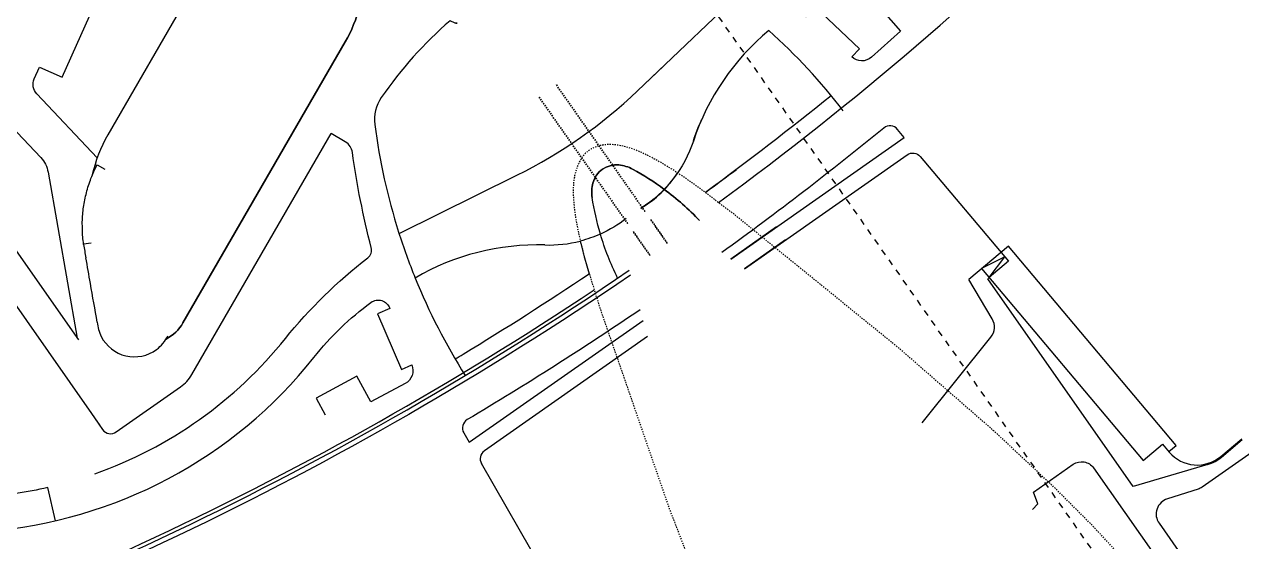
# Model space of a CAD drawing. Header units: millimetres. Extents: x 152904052 to 153933663, y 538271515 to 539240469.
# Drawn here: x 153547753 to 153550255, y 539110134 to 539111197 of the extents above; entities that cross this region are included whole.
import ezdxf

# ---------------------------------------------------------------- set-up
doc = ezdxf.new("R2010")
doc.units = ezdxf.units.MM
doc.linetypes.add('HIDDEN', pattern=[5.08, 2.54, -2.54])
doc.layers.add('BORD', color=7, linetype='Continuous')

msp = doc.modelspace()

# ---------------------------------------------------------------- linework, layer by layer
at = {"layer": 'BORD', "color": 8, "linetype": 'HIDDEN', "ltscale": 5}
msp.add_line((153528346.4, 539140965.7), (153579968.2, 539067242), dxfattribs=at)
at = {"layer": 'BORD', "color": 133}
for points in [[(153549610.6, 539111262.1), (153549584.6, 539111291.4), (153549513.9, 539111228), (153549553.7, 539111183.1), (153549494.1, 539111129.7, -0.390218), (153549453.5, 539111130.2), (153549469.3, 539111146.9), (153549378.8, 539111232.5), (153549359.8, 539111212.4), (153549359.5, 539111212.6, -0.504867), (153549361.4, 539111252.8, -0.067088), (153549507.8, 539111324.4, 0.20907), (153550073.2, 539111833.8, -0.111612), (153550312.9, 539112150.1, 0.049628), (153550506.3, 539112348.8, 0.125303), (153550564.9, 539112484.7, 0.356478), (153550323.3, 539112900.3, 0.010029), (153550241.1, 539112929.3, 0.004536), (153550203.6, 539112941.3)], [(153549179.8, 539110830.7, 0.074969), (153550643.8, 539112287.8), (153550648, 539112281.8)], [(153547631.1, 539112027, -0.007704), (153547643.8, 539112051.5, -0.558157), (153547810.3, 539112061.2), (153547956.4, 539111852.5, -0.614547), (153547932.9, 539111808.5), (153547944.6, 539111834.8), (153547689.8, 539111948.4), (153547659.2, 539111879.9), (153547612.7, 539111900.7), (153547376.9, 539111371.9), (153547423.5, 539111351.1), (153547410.4, 539111321.8), (153547786.8, 539110923.3, -0.146922), (153547801.8, 539110893.5), (153547861.5, 539110552.2)], [(153547902.8, 539110922.8), (153547778.6, 539111054.3, -0.30287), (153547773.4, 539111084.9), (153547784.2, 539111109.2), (153547830.8, 539111088.5), (153547954.6, 539111366.1), (153547908, 539111386.9), (153547915.8, 539111404.2), (153547962.4, 539111383.5), (153548071.5, 539111628.3), (153548025.8, 539111648.6, -0.367869), (153548122.8, 539111677.1), (153548214.2, 539111636.4, 0.263418), (153548294.6, 539111644.1), (153548462.6, 539111761.8), (153548317.2, 539111659.9)], [(153548390, 539111528.8, 0.700092), (153548260.4, 539111551.7), (153547924.5, 539110969.9, 0.07786), (153547892.7, 539110887.5, 0.07658)], [(153548639.5, 539111199.6), (153548642.4, 539111199.3), (153548638.6, 539111199.7), (153548628.2, 539111204.6, 0.064939), (153548486.7, 539111046.6, 0.184407), (153548473.3, 539110991.2, 0.044679), (153548522.2, 539110770)], [(153549283.1, 539111184.7, 0.140345), (153549128.1, 539110957.3, -0.0234), (153549144.8, 539111000.9)], [(153548523.1, 539110767.1), (153548765.2, 539110886.8, 0.075913), (153549013.3, 539111060.5), (153549067.1, 539111111.9)], [(153549411.4, 539111050.5, -0.011941), (153549152.7, 539110851.6, 0.002899), (153549216.4, 539110898.8)], [(153549299, 539110780.7), (153549204.8, 539110714.7), (153549561.5, 539110964.5), (153549547.4, 539110981.3, 0.409971), (153549519.4, 539110983.9, -0.014979), (153549186.3, 539110727.8)], [(153547891, 539110396.9), (153547913.9, 539110364.1, 0.414214), (153547941.8, 539110359.2), (153548074, 539110451.8, 0.109518), (153548097.4, 539110477.3), (153548383.3, 539110972.5)], [(153547897.9, 539110273.2, 0.139113), (153548289.5, 539110551.2, -0.059508), (153548458.9, 539110717.2, 0.30111), (153548466.1, 539110738.1, -0.029934), (153548427.4, 539110933.6, 0.231961), (153548412.7, 539110955.5), (153548383.3, 539110972.5)], [(153549128.1, 539110957.3, -0.173079), (153549020.2, 539110818.9, 0.112597), (153549095.6, 539110891.8, -0.07037), (153549095.6, 539110891.8, -0.173079)], [(153549317.7, 539110754.1), (153549232.8, 539110694.7), (153549567.6, 539110929, -0.388376), (153549594.3, 539110925.5), (153549775.8, 539110710.1), (153549736, 539110676.6), (153549768, 539110719.2), (153549720.5, 539110694.9), (153550052.6, 539110300.6), (153550092.4, 539110334.1), (153550106.1, 539110317.8, 0.415526), (153550212, 539110309), (153550254.9, 539110345.4)], [(153547890.2, 539110747.3), (153547874.8, 539110745.2), (153547874.8, 539110744.9, -0.039849), (153547872.6, 539110775.4, -0.039383), (153547872.9, 539110806.4, -0.016441), (153547874.8, 539110821.3, -0.031343), (153547880.7, 539110851.1, -0.027262), (153547890, 539110880.5, -0.02931), (153547902.5, 539110908.6), (153547918.7, 539110899.6)], [(153548989.9, 539110797.7, -0.05933), (153548936.9, 539110766.1, -0.034364), (153548920.1, 539110841.1)], [(153548522.2, 539110770, 0.019737), (153548556.2, 539110675.7, 0.019737)], [(153548972.4, 539110675.7, -0.04344), (153548936.9, 539110766.1, -0.041895), (153548895.6, 539110751.7), (153548896.9, 539110746.4), (153548900.3, 539110732.8), (153548903.9, 539110719.2), (153548907.6, 539110705.8), (153548913.7, 539110684.3)], [(153548823, 539110743.6, 0.140345), (153548556.2, 539110675.7)], [(153548823, 539110743.6, 0.07037), (153548895.6, 539110751.7)], [(153548998.9, 539110681.6, -0.077617), (153547064.5, 539109759.7), (153547058.5, 539109768.4), (153547054.2, 539109774.4, 0.074969), (153548924.2, 539110651.7, 0.074969)], [(153547058.5, 539109768.4, 0.077861), (153548996.1, 539110691.8, 0.077861)], [(153548654.7, 539110519.1, 0.011246), (153548913.8, 539110684.4)], [(153548556.2, 539110675.7, 0.044442), (153548659.2, 539110475.3)], [(153549598.2, 539110377.9), (153549739.5, 539110554.1, 0.311735), (153549742.2, 539110591.5), (153549694.3, 539110672.8)], [(153547676, 539110155.3, 0.20907), (153548348.1, 539110512.4, -0.067088), (153548465.4, 539110625.5, -0.504867), (153548503.9, 539110613.5), (153548504, 539110613.2), (153548478.6, 539110602.2), (153548528, 539110487.9), (153548549.2, 539110496.9, -0.389384), (153548535.7, 539110458.7), (153548465.1, 539110420.9), (153548436.6, 539110473.7), (153548352.8, 539110428.9), (153548371.4, 539110394.5)], [(153549018.6, 539110610.4, -0.015014), (153548663.2, 539110384.5, 0.410013), (153548656.1, 539110357.3), (153548667.1, 539110338.2), (153549024.7, 539110588.6)], [(153549033.9, 539110555.4), (153548698.4, 539110320.4, 0.388376), (153548692.5, 539110294.1)], [(153548638.4, 539110509.3, 0.000695), (153548654.7, 539110519.1)], [(153550336.7, 539110250.6), (153550389.6, 539110175.1, 0.006948), (153550560.9, 539110325.1, 0.684008), (153550539.1, 539110382.6, -0.100368), (153550408.7, 539110410.3), (153550173.9, 539110245.9, -0.076749), (153550165.4, 539110241.7), (153550102.3, 539110221.8, 0.507083), (153550085.1, 539110171.4), (153550174.7, 539110043.5, 0.434205), (153550222.5, 539110036.7, 0.005642), (153550365.1, 539110154.4)], [(153550185.3, 539110292.3, 0.104552), (153550213.3, 539110307.4), (153550256.2, 539110343.9)], [(153549824.7, 539110200), (153549836.2, 539110211.4), (153549827.3, 539110235.8), (153549908.7, 539110292.7, -0.414214), (153549950.5, 539110285.3), (153550143.4, 539110009.8, -0.398343), (153550137.4, 539109969, -0.000628), (153550121.1, 539109956.3, -0.100635), (153550110.4, 539109951), (153550045.3, 539109933.5)], [(153547816.9, 539110176.8), (153547801.2, 539110245, -0.037563), (153547670.7, 539110225.1, 0.079696), (153547371.9, 539110153.2)]]:
    msp.add_lwpolyline(points, format="xyb", dxfattribs=at)
at = {"layer": 'BORD', "color": 133, "flags": 128}
for points in [[(153547305, 539111347), (153547864.2, 539110548.4)], [(153548820.9, 539110070.7), (153548692.5, 539110294.1)]]:
    msp.add_lwpolyline(points, dxfattribs=at)
at = {"layer": 'BORD', "color": 133}
for points in [[(153548450.6, 539111312.4, -0.139354), (153548412.4, 539111161, 0.139354)], [(153548079, 539110583.5, -0.1427), (153548044.3, 539110550.3, 0.1427), (153548079, 539110583.5), (153548412.4, 539111161)], [(153548921.6, 539110870.8, -0.368777), (153548974.8, 539110908, 0.368777)], [(153548974.8, 539110908, -0.101349), (153549003.2, 539110899.3, 0.101349)], [(153549003.2, 539110899.3, -0.034364), (153549068, 539110857.9, 0.034364)], [(153548920.1, 539110841.1, -0.101349), (153548921.6, 539110870.8, 0.101349)], [(153549068, 539110857.9, -0.04344), (153549140.8, 539110793.6, 0.04344)]]:
    msp.add_lwpolyline(points, format="xyb", close=True, dxfattribs=at)
for points in [[(153549013.3, 539111060.5), (153549254.7, 539111291.1)], [(153547107.9, 539109784.8), (153547082.6, 539109910.3), (153547087.3, 539109922.2), (153547091.1, 539109934.4), (153547044.8, 539110058.2), (153546973.9, 539110328.7), (153547012.2, 539110434.6), (153547537.8, 539110803), (153547585.7, 539110803.9), (153547623.1, 539110779.4), (153547891, 539110396.9), (153547908.2, 539110372.3)], [(153550105.2, 539110318.8), (153550120.5, 539110331.7), (153549775.6, 539110741.3), (153549694.3, 539110672.8)], [(153550185.3, 539110292.3), (153550032.2, 539110247), (153549733.1, 539110674.2), (153549736, 539110676.6)]]:
    msp.add_lwpolyline(points, dxfattribs=at)
at = {"layer": 'BORD', "color": 133, "flags": 128}
for points in [[(153549436.2, 539111019.4, 0.044442), (153549283.1, 539111184.7)], [(153547874.8, 539110744.9, 0.007841), (153547879.5, 539110717.5)], [(153547888.8, 539110664.4, 0.000045), (153547879.5, 539110717.5)], [(153547902.9, 539110584.7, 0.000124), (153547888.8, 539110664.4)], [(153547902.9, 539110584.7, 0.088232), (153547911, 539110555.5)], [(153547911, 539110555.5, 0.462838), (153548024.9, 539110528.7)], [(153548024.9, 539110528.7, 0.114181), (153548047.8, 539110556.6)]]:
    msp.add_lwpolyline(points, format="xyb", dxfattribs=at)
at = {"layer": 'BORD', "color": 133, "linetype": 'HIDDEN'}
for points in [[(153548846.5, 539111072.5), (153549028.7, 539110812.4)], [(153548810.9, 539111047.6), (153548993.1, 539110787.5)], [(153549040.1, 539110796.1), (153549074.8, 539110746.5)], [(153549004.5, 539110771.1), (153549039.2, 539110721.6)]]:
    msp.add_lwpolyline(points, close=True, dxfattribs=at)
at = {"layer": 'BORD', "color": 133, "linetype": 'HIDDEN', "flags": 128}
msp.add_lwpolyline([(153549704, 539109810.1), (153549704.3, 539109810.4), (153549712.7, 539109816), (153549723, 539109822.4), (153549736.3, 539109830.1), (153549752.5, 539109838.7), (153549770.2, 539109847.3), (153549788.7, 539109855.6), (153549807.2, 539109863.1), (153549826.6, 539109870.2), (153549847.5, 539109877), (153549871.1, 539109883.8), (153549899.8, 539109891), (153550002.6, 539109912.3), (153550029.2, 539109918.1), (153550038, 539109920.4), (153550044, 539109922.2), (153550048.8, 539109923.7), (153550052.6, 539109925.2), (153550056, 539109926.5), (153550058.9, 539109927.9), (153550061.4, 539109929.1), (153550063.6, 539109930.3), (153550065.6, 539109931.5), (153550067.4, 539109932.6), (153550068.9, 539109933.6), (153550070.4, 539109934.7), (153550071.8, 539109935.8), (153550073.1, 539109936.8), (153550074.3, 539109937.9), (153550075.3, 539109938.9), (153550076.4, 539109939.9), (153550077.2, 539109940.8), (153550078, 539109941.8), (153550078.6, 539109942.4), (153550079, 539109942.9), (153550079.7, 539109943.9), (153550080.4, 539109944.9), (153550081.1, 539109946), (153550081.8, 539109947.1), (153550082.4, 539109948.1), (153550082.9, 539109949.2), (153550083.4, 539109950.2), (153550083.8, 539109951.3), (153550084.3, 539109952.3), (153550084.7, 539109953.4), (153550085, 539109954.6), (153550085.4, 539109955.8), (153550085.7, 539109957.1), (153550086, 539109958.4), (153550086.2, 539109959.8), (153550086.5, 539109961.3), (153550086.6, 539109962.8), (153550086.7, 539109964.4), (153550086.8, 539109966.1), (153550086.8, 539109967.9), (153550086.8, 539109969.7), (153550086.7, 539109971.8), (153550086.4, 539109973.9), (153550086.2, 539109976.2), (153550085.8, 539109978.5), (153550085.2, 539109981.2), (153550084.6, 539109983.9), (153550083.8, 539109986.8), (153550082.8, 539109989.9), (153550081.6, 539109993.4), (153550080.2, 539109997.1), (153550078.5, 539110001.2), (153550076.2, 539110005.9), (153550073.5, 539110011.4), (153550069.8, 539110018.1), (153550064.8, 539110026.3), (153550058.1, 539110036.6), (153550048.7, 539110050.1), (153550034.9, 539110068.4), (153550016.1, 539110091.7), (153549989.3, 539110122.6), (153549947.7, 539110167.2), (153549869.7, 539110245.3), (153549744.5, 539110362.4), (153549550.2, 539110531.6), (153549214, 539110804.7), (153549143.9, 539110858.1), (153549107.4, 539110883.9), (153549082.6, 539110900.2), (153549063.7, 539110911.6), (153549048.3, 539110920.3), (153549034.7, 539110927.3), (153549022.5, 539110933.1), (153549013.3, 539110937.1), (153549006.4, 539110939.8), (153548999.9, 539110942.1), (153548994.2, 539110943.9), (153548988.6, 539110945.5), (153548983.5, 539110946.7), (153548978.6, 539110947.7), (153548973.9, 539110948.6), (153548969.4, 539110949.2), (153548965.1, 539110949.6), (153548961, 539110949.9), (153548957.2, 539110950), (153548953.8, 539110950), (153548950.5, 539110949.9), (153548947.6, 539110949.7), (153548944.8, 539110949.4), (153548941.9, 539110949), (153548939.3, 539110948.6), (153548936.7, 539110948.1), (153548934.4, 539110947.5), (153548932.1, 539110946.9), (153548930, 539110946.2), (153548928, 539110945.5), (153548926.2, 539110944.9), (153548924.2, 539110944), (153548922.5, 539110943.2), (153548920.6, 539110942.3), (153548918.9, 539110941.4), (153548917.2, 539110940.4), (153548915.6, 539110939.4), (153548914, 539110938.3), (153548912.4, 539110937.2), (153548910.9, 539110936), (153548909.5, 539110934.8), (153548907.9, 539110933.4), (153548906.5, 539110932), (153548905.1, 539110930.7), (153548903.7, 539110929.1), (153548902.4, 539110927.6), (153548901.1, 539110925.9), (153548899.8, 539110924.2), (153548898.4, 539110922.3), (153548897.1, 539110920.3), (153548895.7, 539110918), (153548894.4, 539110915.7), (153548893.1, 539110913.2), (153548891.8, 539110910.6), (153548890.6, 539110908), (153548889.4, 539110904.9), (153548888.2, 539110901.7), (153548887, 539110898.1), (153548885.9, 539110894.2), (153548884.9, 539110890), (153548883.9, 539110885.6), (153548883, 539110880.8), (153548882.3, 539110875.9), (153548881.7, 539110870.6), (153548881.3, 539110864.9), (153548881.1, 539110858.9), (153548881, 539110852), (153548881.2, 539110844.6), (153548881.8, 539110834.5), (153548883, 539110821.2), (153548885, 539110806), (153548887.9, 539110788.5), (153548892.2, 539110766.9), (153548899, 539110738), (153548910.7, 539110694.8), (153548936.9, 539110610.7), (153549078.6, 539110201.3), (153549171.1, 539109960.9), (153549238.3, 539109803.2), (153549285, 539109703.2), (153549312.7, 539109648.8), (153549332.6, 539109613.1), (153549348, 539109587.5), (153549360.5, 539109568.2), (153549370, 539109554.8), (153549377.4, 539109544.9), (153549383.4, 539109537.5), (153549388.4, 539109531.8), (153549392.6, 539109527.3), (153549396.3, 539109523.6), (153549399.6, 539109520.5), (153549402.6, 539109517.9), (153549405.4, 539109515.6), (153549408.1, 539109513.6), (153549410.4, 539109511.9), (153549412.8, 539109510.3), (153549415.1, 539109509), (153549417.2, 539109507.8), (153549419.2, 539109506.7), (153549421.2, 539109505.8), (153549423, 539109505), (153549424.8, 539109504.3), (153549426.5, 539109503.7), (153549428, 539109503.2), (153549429.6, 539109502.8), (153549431.1, 539109502.4), (153549432.5, 539109502.1), (153549433.9, 539109501.8), (153549435.3, 539109501.7), (153549436.6, 539109501.5), (153549437.9, 539109501.4), (153549439.1, 539109501.4), (153549440.3, 539109501.4), (153549441.4, 539109501.4), (153549442.6, 539109501.5), (153549443.7, 539109501.6), (153549444.9, 539109501.7), (153549446.1, 539109501.9), (153549447.3, 539109502.2), (153549448.5, 539109502.5), (153549449.7, 539109502.8), (153549450.9, 539109503.2), (153549451.5, 539109503.4), (153549452.3, 539109503.6), (153549453.6, 539109504.1), (153549454.6, 539109504.6), (153549455.9, 539109505.2), (153549457.2, 539109505.8), (153549458.6, 539109506.6), (153549460.1, 539109507.4), (153549461.6, 539109508.4), (153549463.1, 539109509.4), (153549464.6, 539109510.5), (153549466.3, 539109511.8), (153549468, 539109513.3), (153549469.9, 539109514.9), (153549471.9, 539109516.9), (153549474.2, 539109519.2), (153549476.6, 539109521.9), (153549479.3, 539109525), (153549482.4, 539109528.9), (153549486.1, 539109533.9), (153549491.3, 539109541.5), (153549505.8, 539109564.5), (153549561, 539109653.7), (153549577.6, 539109678.3), (153549592, 539109698.1), (153549605.6, 539109715.4), (153549618.8, 539109731.2), (153549632.2, 539109746), (153549646.4, 539109760.6), (153549660.5, 539109774.3), (153549674.2, 539109786.6), (153549685.9, 539109796.5), (153549695.5, 539109804), (153549703.6, 539109809.9), (153549704, 539109810.1), (153549704.1, 539109810.2)], close=True, dxfattribs=at)

doc.saveas('drawing.dxf')
